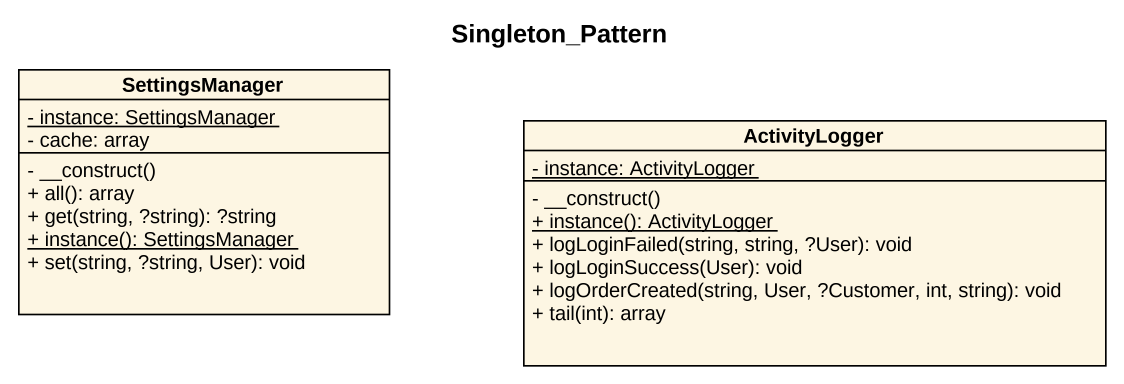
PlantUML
@startuml
title Singleton_Pattern
hide circle
hide empty members
skinparam classAttributeIconSize 0
class SettingsManager {
  {static} - instance: SettingsManager
  - cache: array
  - __construct()
  + all(): array
  + get(string, ?string): ?string
  {static} + instance(): SettingsManager
  + set(string, ?string, User): void
}
class ActivityLogger {
  {static} - instance: ActivityLogger
  - __construct()
  {static} + instance(): ActivityLogger
  + logLoginFailed(string, string, ?User): void
  + logLoginSuccess(User): void
  + logOrderCreated(string, User, ?Customer, int, string): void
  + tail(int): array
}
@enduml
